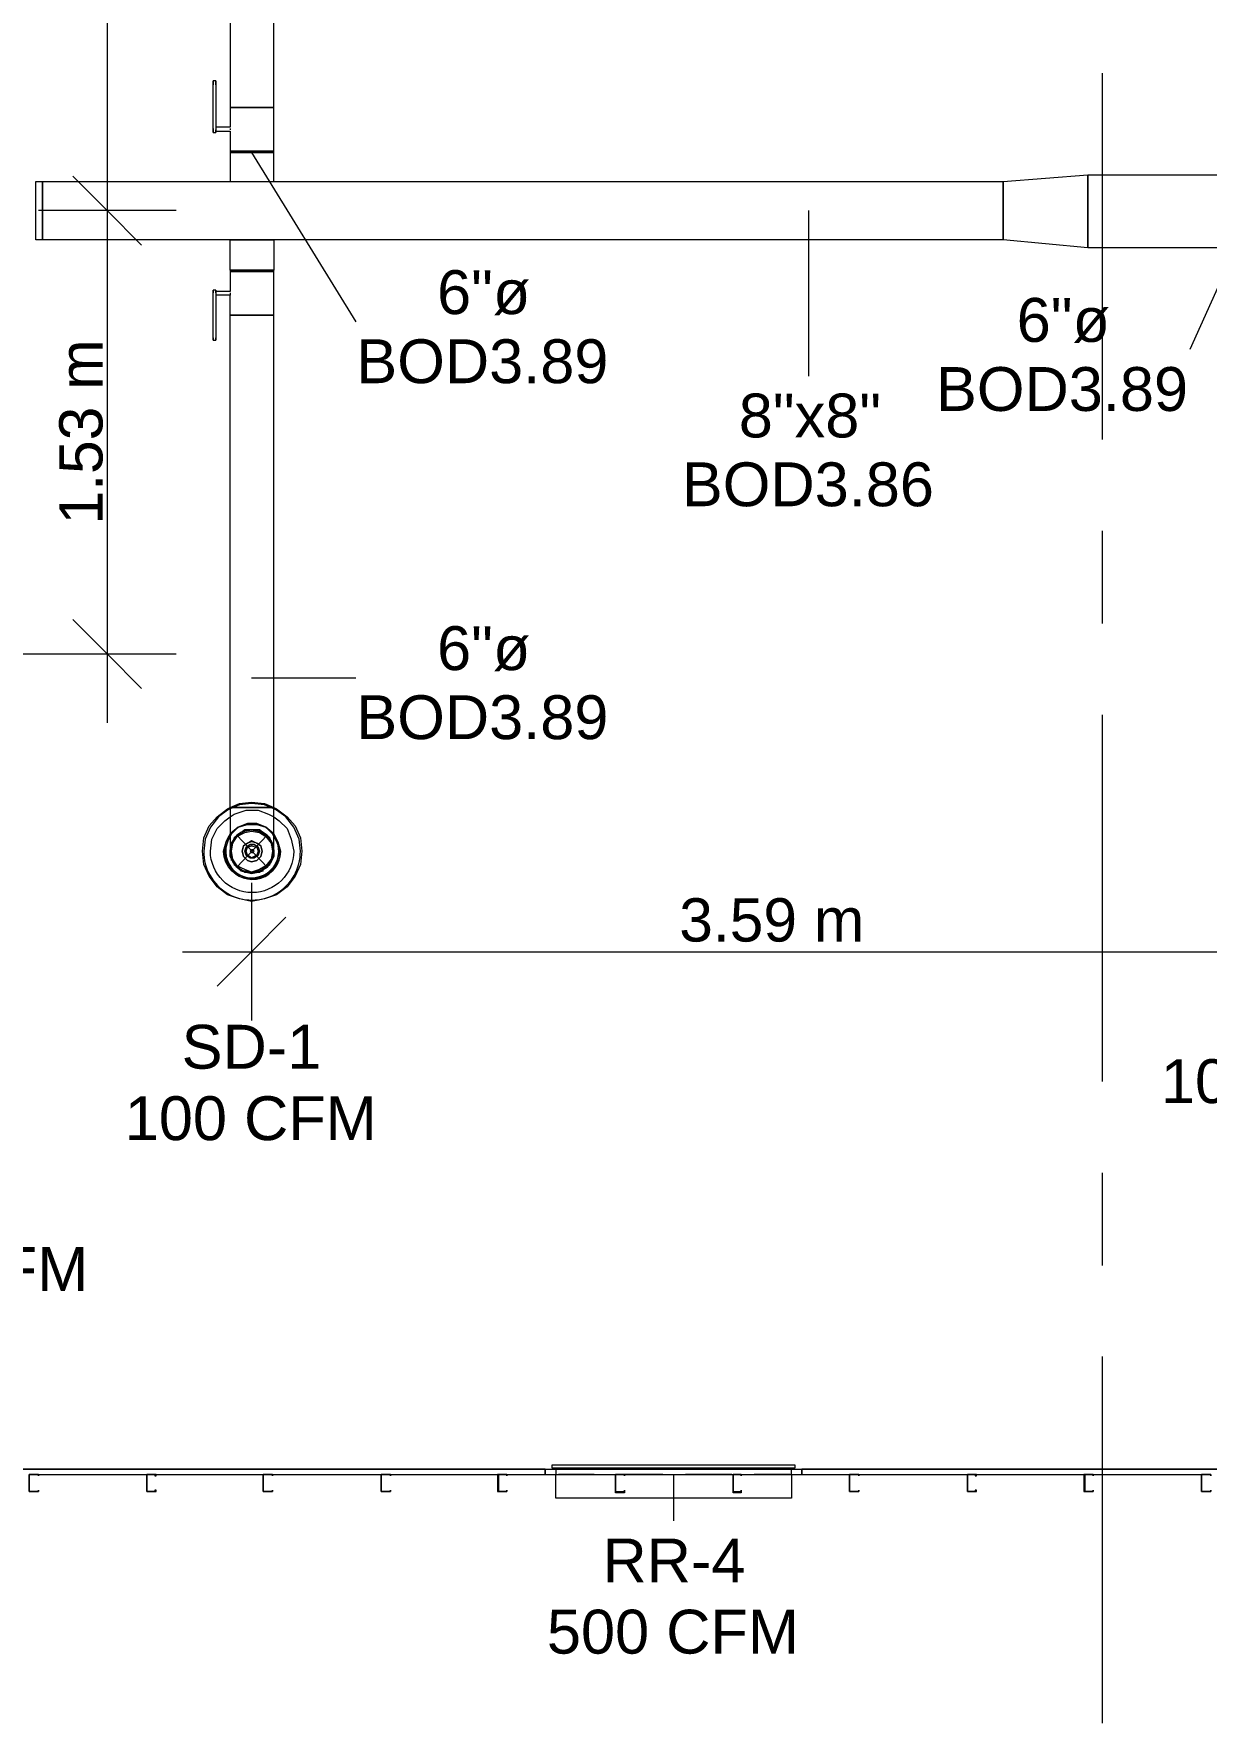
# Model space of a CAD drawing. Header units: metres. Extents: x -2 to 237, y -8 to 52.
# Drawn here: x 33.74 to 37.8, y 34.03 to 39.88 of the extents above; entities that cross this region are included whole.
import ezdxf

# ---------------------------------------------------------------- set-up
doc = ezdxf.new("R2010")
doc.units = ezdxf.units.M
doc.layers.add('HVAC - Ductos', color=5, linetype='Continuous', lineweight=0)
doc.layers.add('PDF4_Text', color=7, linetype='Continuous', lineweight=0)
doc.layers.add('PDF4_Geometry', color=7, linetype='Continuous', lineweight=0, true_color=0xaaaaaa)
doc.styles.add('PDF Helvetica', font='')
doc.styles.get('PDF Helvetica').set_extended_font_data('Helvetica')

msp = doc.modelspace()

# ---------------------------------------------------------------- linework, layer by layer
at = {"layer": 'HVAC - Ductos', "lineweight": 0}
for points in [[(33.995, 46.8782), (33.995, 46.003), (33.995, 39.2635), (33.995, 37.4904)], [(34.3707, 39.5475), (34.3707, 39.5429), (34.3707, 39.5384), (34.4211, 39.5384), (34.4211, 39.4697), (34.4211, 39.4651), (34.4211, 39.3643), (34.4303, 39.3643), (34.444, 39.3643), (34.4578, 39.3643), (34.4761, 39.3643), (34.4944, 39.3643), (34.5173, 39.3643), (34.5356, 39.3643), (34.5494, 39.3643), (34.5632, 39.3643), (34.5723, 39.3643), (34.5723, 39.4651), (34.5723, 39.4697), (34.5723, 39.6209), (34.5723, 40.2898)], [(34.4211, 40.2898), (34.4211, 39.6209), (34.4211, 39.5521), (34.3707, 39.5521)], [(34.3615, 39.7125), (34.3615, 39.7079), (34.3615, 39.7125)], [(34.3707, 39.7125), (34.3615, 39.7125)], [(34.3615, 39.5475), (34.3615, 39.5429), (34.3615, 39.5384), (34.3615, 39.5338), (34.3615, 39.5384), (34.3615, 39.5429), (34.3615, 39.5475), (34.3615, 39.6987)], [(34.3707, 39.7125), (34.3707, 39.7079), (34.3707, 39.7125)], [(34.3707, 39.6987), (34.3707, 39.5475), (34.3707, 39.5429), (34.3707, 39.5384), (34.3707, 39.5338), (34.3707, 39.5384), (34.3707, 39.5429)], [(34.4211, 39.5475), (34.4211, 39.5429)], [(38.0864, 39.5429), (37.7428, 38.7824)], [(34.3615, 39.5338), (34.3707, 39.5338)], [(34.4944, 39.4651), (34.8563, 38.8786)], [(34.1141, 39.1443), (33.995, 39.2635), (33.8759, 39.3826)], [(37.0968, 39.3643), (37.39, 39.3872)], [(37.39, 39.3872), (37.39, 39.1352)], [(37.0968, 39.1627), (37.0968, 39.3643)], [(34.2333, 39.2635), (33.995, 39.2635), (33.7567, 39.2635)], [(36.4233, 39.2635), (36.4233, 38.6908)], [(34.5723, 37.1972), (34.5632, 37.1972), (34.5494, 37.1972), (34.5356, 37.1972), (34.5173, 37.1972), (34.4944, 37.1972), (34.4761, 37.1972), (34.4578, 37.1972), (34.444, 37.1972), (34.4303, 37.1972), (34.4211, 37.1972), (34.4211, 38.9015), (34.4303, 38.9015), (34.444, 38.9015), (34.4578, 38.9015), (34.4761, 38.9015), (34.4944, 38.9015), (34.5173, 38.9015), (34.5356, 38.9015), (34.5494, 38.9015), (34.5632, 38.9015), (34.5723, 38.9015), (34.5723, 39.0527), (34.5723, 39.0573), (34.5632, 39.0573), (34.5494, 39.0573), (34.5356, 39.0573), (34.5173, 39.0573), (34.4944, 39.0573), (34.4761, 39.0573), (34.4578, 39.0573), (34.444, 39.0573), (34.4303, 39.0573), (34.4211, 39.0573), (34.4211, 39.1627), (34.4303, 39.1627), (34.444, 39.1627), (34.4578, 39.1627), (34.4761, 39.1627), (34.4944, 39.1627), (34.5173, 39.1627), (34.5356, 39.1627), (34.5494, 39.1627), (34.5632, 39.1627), (34.5723, 39.1627), (34.5723, 39.0573), (34.5632, 39.0573), (34.5494, 39.0573), (34.5356, 39.0573), (34.5173, 39.0573), (34.4944, 39.0573), (34.4761, 39.0573), (34.4578, 39.0573), (34.444, 39.0573), (34.4303, 39.0573), (34.4211, 39.0573), (34.4211, 39.0527), (34.4211, 38.984), (34.3707, 38.984), (34.3707, 38.9794), (34.3707, 38.984), (34.3707, 38.9886), (34.3707, 38.984), (34.3707, 38.9794), (34.3707, 38.8236), (34.3707, 38.819), (34.3707, 38.8145), (34.3707, 38.819), (34.3707, 38.8236)], [(37.39, 39.1352), (37.0968, 39.1627)], [(34.3707, 38.9886), (34.3615, 38.9886)], [(34.3615, 38.8236), (34.3615, 38.819), (34.3615, 38.8145), (34.3615, 38.819), (34.3615, 38.8236), (34.3615, 38.9794), (34.3615, 38.984), (34.3615, 38.9886), (34.3615, 38.984), (34.3615, 38.9794)], [(34.4211, 37.1972), (34.4303, 37.1972), (34.444, 37.1972), (34.4578, 37.1972), (34.4761, 37.1972), (34.4944, 37.1972), (34.5173, 37.1972), (34.5356, 37.1972), (34.5494, 37.1972), (34.5632, 37.1972), (34.5723, 37.1972), (34.5723, 38.9015), (34.5632, 38.9015), (34.5494, 38.9015), (34.5356, 38.9015), (34.5173, 38.9015), (34.4944, 38.9015), (34.4761, 38.9015), (34.4578, 38.9015), (34.444, 38.9015), (34.4303, 38.9015), (34.4211, 38.9015), (34.4211, 38.9703), (34.3707, 38.9703)], [(34.4211, 38.9794), (34.4211, 38.9748), (34.4211, 38.9703)], [(34.3615, 38.8145), (34.3707, 38.8145)], [(34.1141, 37.6095), (33.995, 37.7286), (33.8759, 37.8478)], [(32.5197, 37.7286), (33.995, 37.7286), (34.2333, 37.7286)], [(34.4944, 37.6462), (34.8563, 37.6462)], [(34.4211, 37.1972), (34.4532, 37.2109), (34.4944, 37.2155), (34.5402, 37.2109), (34.5723, 37.1972)], [(34.5723, 37.1926), (34.5402, 37.2063), (34.4944, 37.2109), (34.4532, 37.2063), (34.4211, 37.1926)], [(34.5723, 37.046), (34.5723, 37.0505), (34.5723, 37.0689), (34.5723, 37.1009), (34.5723, 37.1376), (34.5723, 37.1788), (34.5723, 37.1972), (34.5814, 37.1926), (34.6181, 37.1651), (34.6456, 37.133), (34.6639, 37.0918), (34.6685, 37.046), (34.6639, 37.0001), (34.6456, 36.9589), (34.6181, 36.9223), (34.5814, 36.8948), (34.5402, 36.8811), (34.4944, 36.8719), (34.4532, 36.8811), (34.4119, 36.8948), (34.3753, 36.9223), (34.3478, 36.9589), (34.3295, 37.0001), (34.3249, 37.046), (34.3295, 37.0918), (34.3478, 37.133), (34.3753, 37.1651), (34.4119, 37.1926), (34.4211, 37.1972), (34.4211, 37.156), (34.4211, 37.1147), (34.4211, 37.0826), (34.4211, 37.0597), (34.4211, 37.046), (34.4211, 37.0505), (34.4211, 37.046), (34.4211, 37.0277), (34.4303, 37.0093), (34.444, 36.991), (34.4578, 36.9773), (34.4761, 36.9727), (34.4944, 36.9681), (34.5173, 36.9727), (34.5356, 36.9773), (34.5173, 36.9727), (34.4944, 36.9681), (34.4761, 36.9727), (34.4578, 36.9773), (34.444, 36.991), (34.4303, 37.0093), (34.4211, 37.0277), (34.4211, 37.046)], [(34.4211, 37.1651), (34.4348, 37.1742), (34.4761, 37.188), (34.5173, 37.188), (34.554, 37.1742), (34.5723, 37.1651)], [(34.5173, 37.1147), (34.4944, 37.1193), (34.4761, 37.1147), (34.4578, 37.1101), (34.444, 37.0964), (34.4348, 37.0826), (34.4257, 37.0643), (34.4211, 37.046), (34.4257, 37.0277), (34.4348, 37.0093), (34.444, 36.9956), (34.4303, 37.0139)], [(34.5723, 37.0505), (34.5723, 37.0643), (34.5632, 37.0826), (34.5494, 37.1009), (34.5356, 37.1101), (34.5173, 37.1193), (34.4944, 37.1193), (34.4761, 37.1193), (34.4578, 37.1101), (34.444, 37.1009), (34.4303, 37.0826), (34.4211, 37.0643), (34.4211, 37.0505)], [(34.4303, 37.078), (34.444, 37.0964), (34.4715, 37.1101), (34.4944, 37.1147), (34.5219, 37.1101), (34.5448, 37.0964), (34.5632, 37.0735), (34.5677, 37.046), (34.5632, 37.0185), (34.5448, 36.9956), (34.5219, 36.9818), (34.4944, 36.9727), (34.4715, 36.9818), (34.444, 36.9956), (34.4303, 37.0185), (34.4257, 37.046), (34.4303, 37.0735), (34.444, 37.0964), (34.4669, 37.1101)], [(34.4669, 37.1147), (34.4715, 37.1147), (34.4944, 37.1193), (34.5173, 37.1147), (34.531, 37.1101), (34.5494, 37.0964), (34.5586, 37.0826), (34.5677, 37.0643), (34.5723, 37.046), (34.5677, 37.0277), (34.5586, 37.0093), (34.5494, 36.9956)], [(34.5219, 37.1147), (34.5265, 37.1147)], [(34.5265, 37.1101), (34.5494, 37.0964), (34.5632, 37.078), (34.5677, 37.0735)], [(34.4257, 37.0185), (34.4211, 37.046), (34.4257, 37.0689)], [(34.4257, 37.0735), (34.4257, 37.078)], [(34.5632, 37.0689), (34.5723, 37.046), (34.5632, 37.0185)], [(34.4257, 37.0139), (34.4257, 37.0185)], [(34.5632, 37.0139), (34.5494, 36.9956), (34.531, 36.9818), (34.5173, 36.9727), (34.4944, 36.9727), (34.4761, 36.9727), (34.4578, 36.9818), (34.444, 36.9956)], [(34.4669, 36.9773), (34.444, 36.991)], [(34.4715, 36.9727), (34.4669, 36.9773), (34.4624, 36.9773)], [(34.5219, 36.9773), (34.4944, 36.9727), (34.4715, 36.9773)], [(34.5265, 36.9773), (34.5219, 36.9727)], [(34.5494, 36.991), (34.5265, 36.9773)], [(34.5356, 36.9773), (34.5356, 36.9818)], [(34.5677, 37.0185), (34.5632, 37.0139)], [(34.4944, 36.936), (34.4944, 36.6978), (34.4944, 36.4595)], [(34.4944, 36.8719), (34.4944, 36.5053)], [(34.6135, 36.8169), (34.4944, 36.6978), (34.3753, 36.5786)], [(34.2561, 36.6978), (38.0864, 36.6978), (39.3509, 36.6978), (43.7814, 36.6978), (46.6541, 36.6978), (47.4879, 36.6978)], [(36.3545, 34.9201), (35.5574, 34.9201)], [(35.5344, 34.9109), (36.3775, 34.9109)], [(35.9559, 34.888), (35.9559, 34.7277)]]:
    msp.add_lwpolyline(points, dxfattribs=at)
for points in [[(34.3615, 39.6987), (34.3615, 39.7033), (34.3615, 39.7079), (34.3615, 39.7125), (34.3615, 39.7079), (34.3615, 39.7033)], [(34.3707, 39.6987), (34.3707, 39.7033), (34.3707, 39.7079), (34.3707, 39.7125), (34.3707, 39.7079), (34.3707, 39.7033)], [(34.4211, 39.6209), (34.4303, 39.6209), (34.444, 39.6209), (34.4578, 39.6209), (34.4761, 39.6209), (34.4944, 39.6209), (34.5173, 39.6209), (34.5356, 39.6209), (34.5494, 39.6209), (34.5632, 39.6209), (34.5723, 39.6209), (34.5632, 39.6209), (34.5494, 39.6209), (34.5356, 39.6209), (34.5173, 39.6209), (34.4944, 39.6209), (34.4761, 39.6209), (34.4578, 39.6209), (34.444, 39.6209), (34.4303, 39.6209)], [(34.4211, 39.4697), (34.4303, 39.4697), (34.444, 39.4697), (34.4578, 39.4697), (34.4761, 39.4697), (34.4944, 39.4697), (34.5173, 39.4697), (34.5356, 39.4697), (34.5494, 39.4697), (34.5632, 39.4697), (34.5723, 39.4697), (34.5632, 39.4697), (34.5494, 39.4697), (34.5356, 39.4697), (34.5173, 39.4697), (34.4944, 39.4697), (34.4761, 39.4697), (34.4578, 39.4697), (34.444, 39.4697), (34.4303, 39.4697)], [(34.5723, 39.4697), (34.5632, 39.4697), (34.5494, 39.4697), (34.5356, 39.4697), (34.5173, 39.4697), (34.4944, 39.4697), (34.4761, 39.4697), (34.4578, 39.4697), (34.444, 39.4697), (34.4303, 39.4697), (34.4211, 39.4697), (34.4303, 39.4697), (34.444, 39.4697), (34.4578, 39.4697), (34.4761, 39.4697), (34.4944, 39.4697), (34.5173, 39.4697), (34.5356, 39.4697), (34.5494, 39.4697), (34.5632, 39.4697)], [(34.4211, 39.4651), (34.4303, 39.4651), (34.444, 39.4651), (34.4578, 39.4651), (34.4761, 39.4651), (34.4944, 39.4651), (34.5173, 39.4651), (34.5356, 39.4651), (34.5494, 39.4651), (34.5632, 39.4651), (34.5723, 39.4651), (34.5632, 39.4651), (34.5494, 39.4651), (34.5356, 39.4651), (34.5173, 39.4651), (34.4944, 39.4651), (34.4761, 39.4651), (34.4578, 39.4651), (34.444, 39.4651), (34.4303, 39.4651)], [(34.4944, 39.4651), (34.4761, 39.4651), (34.4578, 39.4651), (34.444, 39.4651), (34.4303, 39.4651), (34.4211, 39.4651), (34.4303, 39.4651), (34.444, 39.4651), (34.4578, 39.4651), (34.4761, 39.4651), (34.4944, 39.4651), (34.5173, 39.4651), (34.5356, 39.4651), (34.5494, 39.4651), (34.5632, 39.4651), (34.5723, 39.4651), (34.5632, 39.4651), (34.5494, 39.4651), (34.5356, 39.4651), (34.5173, 39.4651)], [(37.39, 39.3872), (39.0211, 39.3872), (39.0211, 39.1352), (37.39, 39.1352)], [(33.7705, 39.3643), (33.7705, 39.1627), (33.7476, 39.1627), (33.7476, 39.3643)], [(37.0968, 39.1627), (33.7705, 39.1627), (33.7705, 39.3643), (37.0968, 39.3643)], [(34.5723, 39.0527), (34.5632, 39.0527), (34.5494, 39.0527), (34.5356, 39.0527), (34.5173, 39.0527), (34.4944, 39.0527), (34.4761, 39.0527), (34.4578, 39.0527), (34.444, 39.0527), (34.4303, 39.0527), (34.4211, 39.0527), (34.4303, 39.0527), (34.444, 39.0527), (34.4578, 39.0527), (34.4761, 39.0527), (34.4944, 39.0527), (34.5173, 39.0527), (34.5356, 39.0527), (34.5494, 39.0527), (34.5632, 39.0527)], [(34.4486, 37.1284), (34.4807, 37.1422), (34.5128, 37.1422), (34.5448, 37.1284), (34.5723, 37.1055), (34.5448, 37.1284), (34.5128, 37.1422), (34.4807, 37.1422), (34.4486, 37.1284), (34.4211, 37.1055)], [(34.5677, 37.1055), (34.5448, 37.1284), (34.5128, 37.1376), (34.4807, 37.1376), (34.4486, 37.1284), (34.4257, 37.1055), (34.4211, 37.0964), (34.4257, 37.1055), (34.4486, 37.1284), (34.4807, 37.1376), (34.5128, 37.1376), (34.5448, 37.1284), (34.5677, 37.1055), (34.5723, 37.0964)], [(34.5952, 37.046), (34.586, 37.078), (34.5723, 37.1055), (34.586, 37.078)], [(34.4669, 37.0643), (34.4624, 37.046), (34.4669, 37.0643), (34.4807, 37.0735), (34.4944, 37.0826), (34.5128, 37.0735), (34.5265, 37.0643), (34.531, 37.046), (34.5265, 37.0643), (34.5128, 37.0735), (34.4944, 37.078), (34.4807, 37.0735)], [(34.5265, 37.0277), (34.531, 37.046), (34.5265, 37.0277), (34.5128, 37.0139), (34.4944, 37.0093), (34.4807, 37.0139), (34.4669, 37.0277), (34.4624, 37.046), (34.4669, 37.0277), (34.4807, 37.0139), (34.4944, 37.0093), (34.5128, 37.0139)], [(34.4761, 37.0597), (34.4715, 37.046), (34.4761, 37.0597), (34.4898, 37.0689), (34.5036, 37.0689), (34.5173, 37.0597), (34.5219, 37.046), (34.5173, 37.0597), (34.5036, 37.0689), (34.4898, 37.0689)], [(34.5173, 37.0322), (34.5219, 37.046), (34.5173, 37.0322), (34.5036, 37.0231), (34.4898, 37.0231), (34.4761, 37.0322), (34.4715, 37.046), (34.4761, 37.0322), (34.4898, 37.0231), (34.5036, 37.0231)], [(34.4807, 37.0597), (34.4944, 37.0643), (34.5128, 37.0597), (34.5173, 37.046), (34.5128, 37.0322), (34.4944, 37.0231), (34.4807, 37.0322), (34.4761, 37.046)], [(34.4944, 37.0505), (34.4898, 37.046), (34.4944, 37.0505), (34.499, 37.0505), (34.5036, 37.046), (34.499, 37.0505)], [(34.499, 37.0414), (34.5036, 37.046), (34.499, 37.0414), (34.4944, 37.0414), (34.4898, 37.046), (34.4944, 37.0414)], [(34.5356, 36.9818), (34.5494, 36.991), (34.5632, 37.0093), (34.5723, 37.0277), (34.5723, 37.046), (34.5723, 37.0505), (34.5723, 37.046), (34.5723, 37.0277), (34.5632, 37.0093), (34.5494, 36.991)], [(36.3775, 34.9201), (35.5344, 34.9201), (35.5344, 34.9109), (35.5482, 34.9109), (35.5482, 34.888), (36.3637, 34.888), (36.3637, 34.9109), (36.3775, 34.9109)], [(36.3637, 34.888), (36.3637, 34.8055), (35.5482, 34.8055), (35.5482, 34.888)], [(35.681, 34.888), (35.5574, 34.888)], [(35.9193, 34.888), (35.7589, 34.888)], [(36.1576, 34.888), (35.9972, 34.888)], [(36.3591, 34.888), (36.2354, 34.888)]]:
    msp.add_lwpolyline(points, close=True, dxfattribs=at)
for points in [[(34.4211, 37.1926), (34.4119, 37.188), (34.3799, 37.1651), (34.3524, 37.1284), (34.3341, 37.0872), (34.3295, 37.046, 1.013803), (34.6639, 37.046), (34.6594, 37.0872), (34.641, 37.1284), (34.6135, 37.1651), (34.5814, 37.188), (34.5723, 37.1926)], [(34.5723, 37.1651), (34.5906, 37.1514), (34.6181, 37.1238), (34.6319, 37.0872), (34.641, 37.046, -0.994854), (34.3524, 37.046), (34.357, 37.0872), (34.3753, 37.1238), (34.4027, 37.1514), (34.4211, 37.1651)]]:
    msp.add_lwpolyline(points, format="xyb", dxfattribs=at)
for points in [[(34.3982, 37.046), (34.4073, 37.078), (34.4211, 37.1055, 1.404954), (34.5952, 37.046, -0.990486)], [(34.5906, 37.046), (34.586, 37.078), (34.5723, 37.0964, -1.353316), (34.4027, 37.046), (34.4073, 37.078), (34.4211, 37.0964, 1.353195)]]:
    msp.add_lwpolyline(points, format="xyb", close=True, dxfattribs=at)
at = {"layer": 'PDF4_Geometry', "lineweight": 0}
for points in [[(37.4404, 39.74), (37.4404, 38.4709)], [(37.4404, 38.1547), (37.4404, 37.834)], [(37.4404, 37.5179), (37.4404, 36.2488)], [(37.4404, 35.9326), (37.4404, 35.6119)], [(37.4404, 35.2958), (37.4404, 34.0266)], [(35.3787, 34.888), (35.5115, 34.888), (35.5115, 34.9063), (33.5185, 34.9063)], [(33.5185, 34.9063), (35.5115, 34.9063), (36.4003, 34.9063)], [(33.7567, 34.888), (34.1324, 34.888)], [(34.1599, 34.888), (34.5402, 34.888)], [(34.5677, 34.888), (34.9434, 34.888)], [(34.9755, 34.888), (35.3512, 34.888)], [(35.5115, 34.9063), (35.5115, 34.888), (36.4003, 34.888), (36.4003, 34.9063), (38.288, 34.9063)], [(38.2193, 34.888), (38.288, 34.888), (38.288, 34.9063), (36.4003, 34.9063), (36.4003, 34.888), (36.5699, 34.888)], [(36.5973, 34.888), (36.9731, 34.888)], [(37.0051, 34.888), (37.3809, 34.888)], [(37.4083, 34.888), (37.784, 34.888)]]:
    msp.add_lwpolyline(points, dxfattribs=at)
at = {"layer": 'PDF4_Geometry', "color": 8, "lineweight": 0, "true_color": 0x808080}
msp.add_lwpolyline([(34.5586, 37.0918), (34.5219, 37.1193), (34.4715, 37.1193), (34.4348, 37.0918), (34.4211, 37.046), (34.4348, 37.0001), (34.4715, 36.9727), (34.5219, 36.9727), (34.5586, 37.0001), (34.5723, 37.046)], close=True, dxfattribs=at)
for points in [[(34.444, 37.1009), (34.5494, 36.991)], [(34.5494, 37.1009), (34.444, 36.991)]]:
    msp.add_lwpolyline(points, dxfattribs=at)
at = {"layer": 'PDF4_Geometry', "lineweight": 0}
for points in [[(33.7567, 34.888), (33.7247, 34.888), (33.7247, 34.8285), (33.7567, 34.8285), (33.7567, 34.8331), (33.7567, 34.8285), (33.7247, 34.8285), (33.7247, 34.888), (33.7567, 34.888), (33.7567, 34.8834)], [(34.1645, 34.888), (34.1324, 34.888), (34.1324, 34.8285), (34.1645, 34.8285), (34.1645, 34.8331), (34.1599, 34.8331), (34.1599, 34.8285), (34.1324, 34.8285), (34.1324, 34.888), (34.1599, 34.888), (34.1599, 34.8834), (34.1645, 34.8834)], [(34.5677, 34.888), (34.5402, 34.888), (34.5356, 34.888), (34.5356, 34.8285), (34.5402, 34.8285), (34.5677, 34.8285), (34.5677, 34.8331), (34.5677, 34.8285), (34.5402, 34.8285), (34.5356, 34.8285), (34.5356, 34.888), (34.5402, 34.888), (34.5677, 34.888), (34.5677, 34.8834)], [(34.9755, 34.888), (34.9434, 34.888), (34.9434, 34.8285), (34.9755, 34.8285), (34.9755, 34.8331), (34.9755, 34.8285), (34.9434, 34.8285), (34.9434, 34.888), (34.9755, 34.888), (34.9755, 34.8834)], [(35.3787, 34.888), (35.3512, 34.888), (35.3466, 34.888), (35.3466, 34.8285), (35.3512, 34.8285), (35.3787, 34.8285), (35.3787, 34.8331), (35.3787, 34.8285), (35.3512, 34.8285), (35.3512, 34.888), (35.3787, 34.888), (35.3787, 34.8834)], [(35.7544, 34.888), (35.7544, 34.8285), (35.7864, 34.8285), (35.7864, 34.8331), (35.7864, 34.8239), (35.7544, 34.8239), (35.7544, 34.8285), (35.7544, 34.888), (35.7864, 34.888)], [(35.7864, 34.8834), (35.7864, 34.888)], [(36.1621, 34.888), (36.1621, 34.8285), (36.1896, 34.8285), (36.1896, 34.8331), (36.1896, 34.8239), (36.1621, 34.8239), (36.1621, 34.8285), (36.1621, 34.888), (36.1896, 34.888)], [(36.1896, 34.8834), (36.1896, 34.888)], [(36.5973, 34.888), (36.5699, 34.888), (36.5653, 34.888), (36.5653, 34.8285), (36.5699, 34.8285), (36.5973, 34.8285), (36.5973, 34.8331), (36.5973, 34.8285), (36.5699, 34.8285), (36.5653, 34.8285), (36.5653, 34.888), (36.5699, 34.888), (36.5973, 34.888), (36.5973, 34.8834)], [(37.0051, 34.888), (36.9731, 34.888), (36.9731, 34.8285), (37.0051, 34.8285), (37.0051, 34.8331), (37.0005, 34.8331), (37.0005, 34.8285), (36.9731, 34.8285), (36.9731, 34.888), (37.0005, 34.888), (37.0005, 34.8834), (37.0051, 34.8834)], [(37.4083, 34.888), (37.3809, 34.888), (37.3763, 34.888), (37.3763, 34.8285), (37.3809, 34.8285), (37.4083, 34.8285), (37.4083, 34.8331), (37.4083, 34.8285), (37.3809, 34.8285), (37.3809, 34.888), (37.4083, 34.888), (37.4083, 34.8834)], [(37.8161, 34.888), (37.784, 34.888), (37.784, 34.8285), (37.8161, 34.8285), (37.8161, 34.8331), (37.8161, 34.8285), (37.784, 34.8285), (37.784, 34.888), (37.8161, 34.888), (37.8161, 34.8834)]]:
    msp.add_lwpolyline(points, close=True, dxfattribs=at)
at = {"layer": 'PDF4_Geometry', "color": 254, "lineweight": 0, "true_color": 0xd2d2d2}
msp.add_lwpolyline([(36.9731, 34.8285), (36.9731, 34.8331)], dxfattribs=at)

# ---------------------------------------------------------------- texts
at = {"layer": 'PDF4_Text', "lineweight": 0, "attachment_point": 4, "style": 'PDF Helvetica'}
for s, insert, char_height in [('6"ø', (35.1371, 38.9792), 0.1519), ('6"ø', (37.1439, 38.883), 0.1519), ('BOD3.89', (34.8576, 38.741), 0.1519), ('BOD3.89', (36.8644, 38.6448), 0.1519), ('8"x8"', (36.1817, 38.5531), 0.1519), ('BOD3.86', (35.9847, 38.3149), 0.1519), ('6"ø', (35.1371, 37.7467), 0.1519), ('BOD3.89', (34.8576, 37.5085), 0.1519), ('3.59 m', (35.9756, 36.8068), 0.15002), ('SD-1', (34.2528, 36.3676), 0.1519), ('100 CFM', (37.6433, 36.2485), 0.1519), ('100 CFM', (34.0558, 36.1202), 0.1519), ('500 CFM', (33.057, 35.5979), 0.1519), ('RR-4', (35.7098, 34.5899), 0.1519), ('500 CFM', (35.5174, 34.3425), 0.1519)]:
    msp.add_mtext(s, dxfattribs=dict(at, insert=insert, char_height=char_height))
at = {"layer": 'PDF4_Text', "lineweight": 0, "insert": (33.9049, 38.177), "char_height": 0.15002, "attachment_point": 4, "rotation": 90, "style": 'PDF Helvetica'}
msp.add_mtext('1.53 m', dxfattribs=at)

doc.saveas('drawing.dxf')
